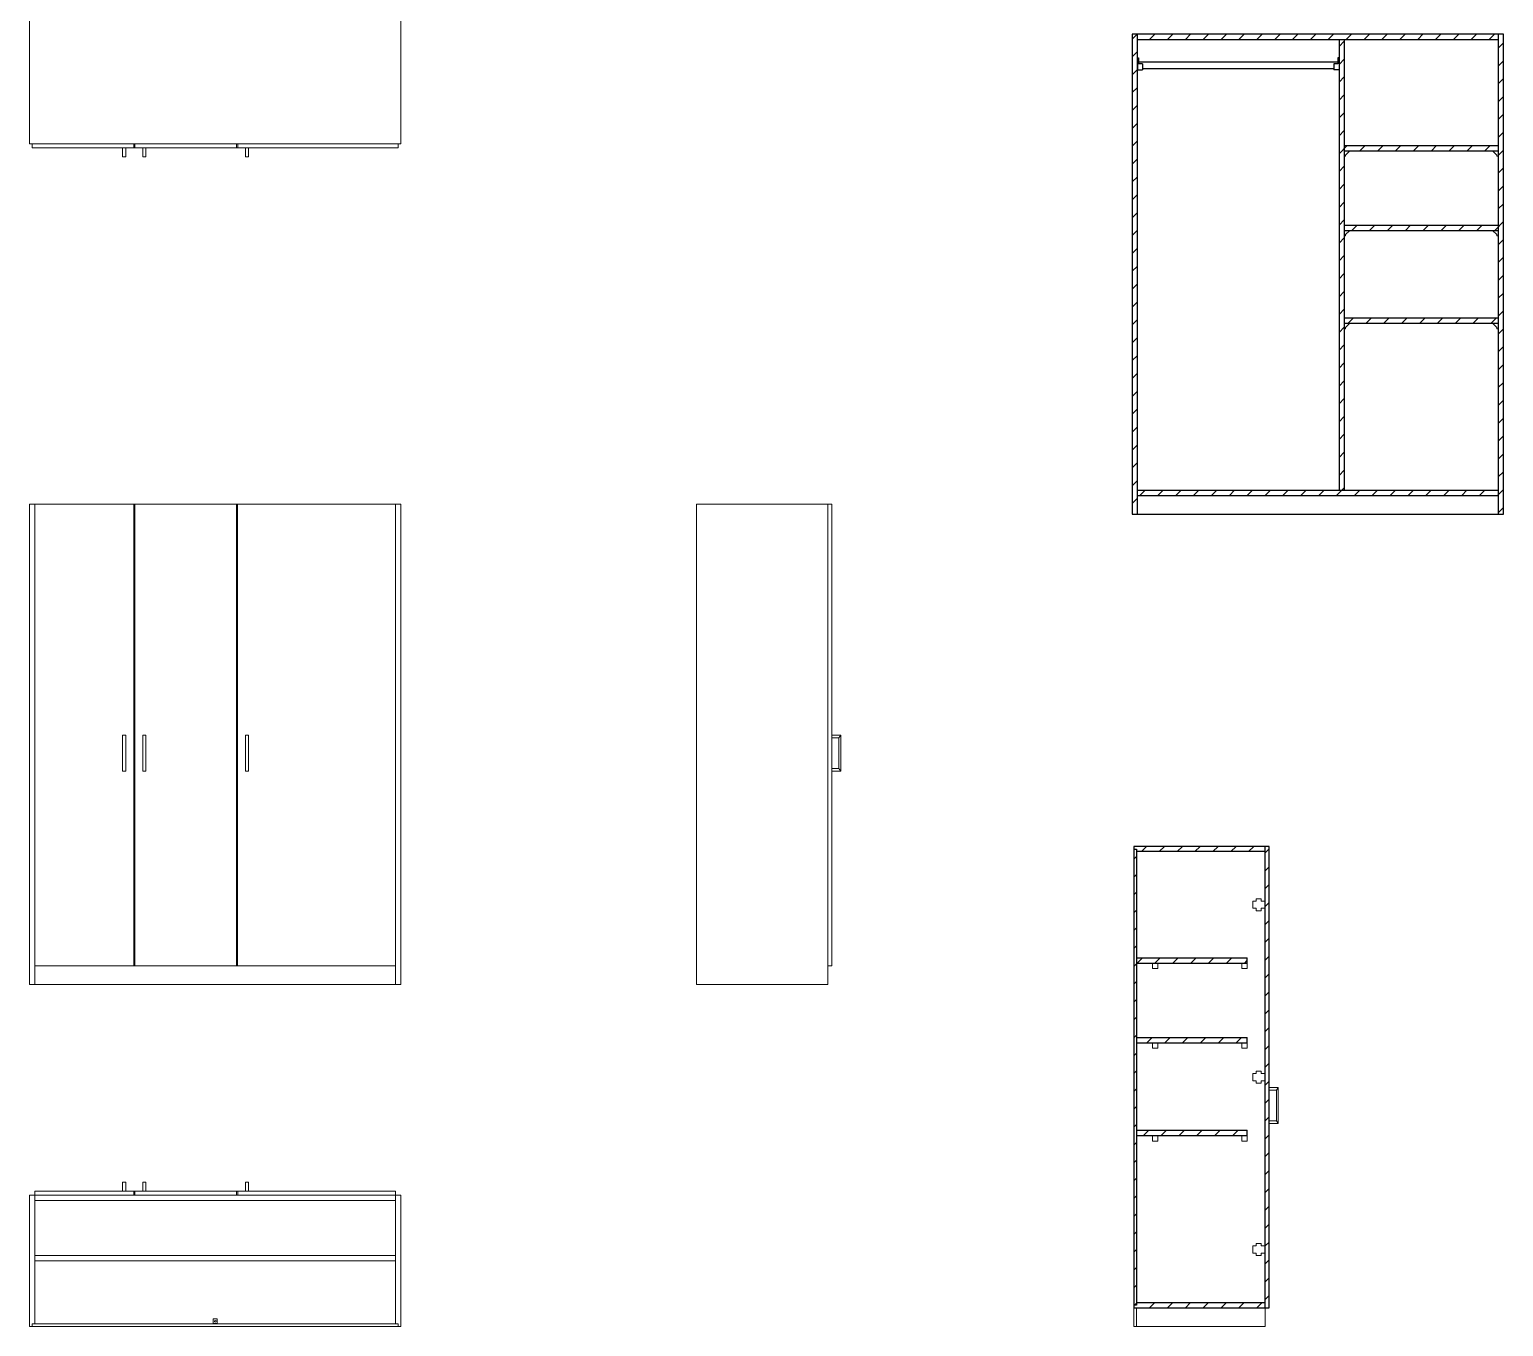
# Model space of a CAD drawing. Header units: millimetres. Extents: x -36975 to 25048, y -11091 to 9259.
# Drawn here: x -17406 to -11851, y 1899 to 6788 of the extents above; entities that cross this region are included whole.
import ezdxf

# ---------------------------------------------------------------- set-up
doc = ezdxf.new("R2010")
doc.units = ezdxf.units.MM
for name, color, linetype, lineweight in [('A-ELEV-MBE', 7, 'Continuous', 18), ('A-ELEV-MBE1', 7, 'Continuous', 18), ('A-SECT-MCUT', 7, 'Continuous', 25), ('A-SECT-MCUT1', 7, 'Continuous', 25)]:
    doc.layers.add(name, color=color, linetype=linetype, lineweight=lineweight)

msp = doc.modelspace()

# ---------------------------------------------------------------- hatches: boundary and pattern name
at = {"layer": 'A-SECT-MCUT'}
h = msp.add_hatch(dxfattribs=at)
h.set_pattern_fill('ANSI31', color=256, scale=15)
h.paths.add_polyline_path([(-13231.4, 6771), (-13251.4, 6771), (-13251.4, 4961), (-13231.4, 4961)])
h.paths.add_polyline_path([(-11871.4, 6771), (-13231.4, 6771), (-13231.4, 6751), (-11871.4, 6751)])
h.paths.add_polyline_path([(-11851.4, 6771), (-11871.4, 6771), (-11871.4, 6751), (-11871.4, 4961), (-11851.4, 4961)])
h.paths.add_polyline_path([(-11871.4, 6351), (-12451.4, 6351), (-12451.4, 6331), (-11871.4, 6331)])
h.paths.add_polyline_path([(-11871.4, 6051), (-12451.4, 6051), (-12451.4, 6031), (-11871.4, 6031)])
h.paths.add_polyline_path([(-11871.4, 5701), (-12451.4, 5701), (-12451.4, 5681), (-11871.4, 5681)])
h.paths.add_polyline_path([(-11871.4, 5051), (-13231.4, 5051), (-13231.4, 5031), (-11871.4, 5031)])
h.paths.add_polyline_path([(-12451.4, 6751), (-12471.4, 6751), (-12471.4, 5051), (-12451.4, 5051)])
h = msp.add_hatch(dxfattribs=at)
h.set_pattern_fill('ANSI31', color=256, scale=15)
h.paths.add_polyline_path([(-12817, 3289), (-13234.5, 3289), (-13234.5, 3269), (-12817, 3269)])
h.paths.add_polyline_path([(-12817, 2989), (-13234.5, 2989), (-13234.5, 2969), (-12817, 2969)])
h.paths.add_polyline_path([(-12817, 2639), (-13234.5, 2639), (-13234.5, 2619), (-12817, 2619)])
h.paths.add_polyline_path([(-12734.5, 3709), (-12749.5, 3709), (-12749.5, 1969), (-12734.5, 1969)])
h.paths.add_polyline_path([(-13234.5, 3689), (-13234.5, 3699), (-13244.5, 3699), (-13244.5, 1979), (-13234.5, 1979)])
h.paths.add_polyline_path([(-12749.5, 3709), (-13244.5, 3709), (-13244.5, 3699), (-13234.5, 3699), (-13234.5, 3689), (-12749.5, 3689)])
h.paths.add_polyline_path([(-12749.5, 1989), (-13234.5, 1989), (-13234.5, 1979), (-13244.5, 1979), (-13244.5, 1969), (-12749.5, 1969)])

# ---------------------------------------------------------------- linework, layer by layer
for p, q in [((-13231.4, 6681), (-13231.4, 6636.4)), ((-13231.4, 6681), (-13227.4, 6681)), ((-13227.4, 6681), (-13227.4, 6658.7)), ((-12475.4, 6681), (-12475.4, 6658.7)), ((-12471.4, 6681), (-12475.4, 6681)), ((-12471.4, 6681), (-12471.4, 6636.4)), ((-13231.4, 6636.4), (-13212.4, 6636.4)), ((-13212.4, 6658.7), (-13212.4, 6636.4)), ((-12490.4, 6658.7), (-12490.4, 6636.4)), ((-12471.4, 6636.4), (-12490.4, 6636.4))]:
    msp.add_line(p, q)
at = {"layer": 'A-ELEV-MBE'}
for p, q in [((-17396.5, 6356.5), (-17396.5, 6341.5)), ((-17055.5, 6341.5), (-17055.5, 6307.5)), ((-17043.5, 6341.5), (-17043.5, 6307.5)), ((-17013.5, 6341.5), (-17013.5, 6356.5)), ((-17008.9, 6341.5), (-17008.9, 6356.5)), ((-16979.5, 6341.5), (-16979.5, 6307.5)), ((-16967.5, 6341.5), (-16967.5, 6307.5)), ((-16625.9, 6341.5), (-16625.9, 6356.5)), ((-16621.9, 6341.5), (-16621.9, 6356.5)), ((-16592.5, 6341.5), (-16592.5, 6307.5)), ((-16580.5, 6341.5), (-16580.5, 6307.5)), ((-16016.9, 6356.5), (-16016.9, 6341.5)), ((-17055.5, 6307.5), (-17043.5, 6307.5)), ((-16979.5, 6307.5), (-16967.5, 6307.5)), ((-16592.5, 6307.5), (-16580.5, 6307.5)), ((-17386.5, 4998.4), (-17386.5, 3258.4)), ((-17013.5, 4998.4), (-17013.5, 3258.4)), ((-17009.5, 4998.4), (-17009.5, 3258.4)), ((-16626.5, 4998.4), (-16626.5, 3258.4)), ((-16622.5, 4998.4), (-16622.5, 3258.4)), ((-16026.5, 4998.4), (-16026.5, 3258.4)), ((-14397.8, 4998.4), (-14892.8, 4998.4)), ((-14892.8, 4998.4), (-14892.8, 3188.4)), ((-14397.8, 3188.4), (-14397.8, 4998.4)), ((-14382.8, 4998.4), (-14397.8, 4998.4)), ((-14382.8, 3258.4), (-14382.8, 4998.4)), ((-17043.5, 4128.4), (-17055.5, 4128.4)), ((-17055.5, 4128.4), (-17055.5, 3992.9)), ((-17043.5, 4128.4), (-17043.5, 3992.9)), ((-16967.5, 4128.4), (-16979.5, 4128.4)), ((-16979.5, 4128.4), (-16979.5, 3992.9)), ((-16967.5, 4128.4), (-16967.5, 3992.9)), ((-16580.5, 4128.4), (-16592.5, 4128.4)), ((-16592.5, 4128.4), (-16592.5, 3992.9)), ((-16580.5, 4128.4), (-16580.5, 3992.9)), ((-14382.8, 4128.4), (-14348.8, 4128.4)), ((-14382.8, 4118.4), (-14355.8, 4118.4)), ((-14348.8, 4128.4), (-14355.8, 4118.4)), ((-14355.8, 4118.4), (-14355.8, 4002.9)), ((-14348.8, 4128.4), (-14348.8, 3992.9)), ((-14355.8, 4002.9), (-14382.8, 4002.9)), ((-14355.8, 4002.9), (-14348.8, 3992.9)), ((-17043.5, 3992.9), (-17055.5, 3992.9)), ((-16967.5, 3992.9), (-16979.5, 3992.9)), ((-16580.5, 3992.9), (-16592.5, 3992.9)), ((-14348.8, 3992.9), (-14382.8, 3992.9)), ((-12796, 3475.5), (-12796, 3502.5)), ((-12783, 3502.5), (-12796, 3502.5)), ((-12765, 3511.5), (-12783, 3511.5)), ((-12783, 3502.5), (-12783, 3511.5)), ((-12765, 3502.5), (-12765, 3511.5)), ((-12765, 3502.5), (-12751, 3502.5)), ((-12749.5, 3511.5), (-12751, 3511.5)), ((-12751, 3502.5), (-12751, 3511.5)), ((-12783, 3475.5), (-12796, 3475.5)), ((-12783, 3475.5), (-12783, 3466.5)), ((-12765, 3466.5), (-12783, 3466.5)), ((-12765, 3466.5), (-12783, 3466.5)), ((-12765, 3475.5), (-12765, 3466.5)), ((-12765, 3475.5), (-12751, 3475.5)), ((-12751, 3466.5), (-12751, 3475.5)), ((-12751, 3474), (-12751, 3466.5)), ((-12749.5, 3466.5), (-12751, 3466.5)), ((-17386.5, 3258.4), (-16026.5, 3258.4)), ((-17386.5, 3258.4), (-17386.5, 3188.4)), ((-16026.5, 3258.4), (-16026.5, 3188.4)), ((-14397.8, 3258.4), (-14382.8, 3258.4)), ((-14892.8, 3188.4), (-14397.8, 3188.4)), ((-12796, 2825.5), (-12796, 2852.5)), ((-12783, 2852.5), (-12796, 2852.5)), ((-12765, 2861.5), (-12783, 2861.5)), ((-12783, 2852.5), (-12783, 2861.5)), ((-12765, 2852.5), (-12765, 2861.5)), ((-12765, 2852.5), (-12751, 2852.5)), ((-12749.5, 2861.5), (-12751, 2861.5)), ((-12751, 2852.5), (-12751, 2861.5)), ((-12783, 2825.5), (-12796, 2825.5)), ((-12783, 2825.5), (-12783, 2816.5)), ((-12765, 2816.5), (-12783, 2816.5)), ((-12765, 2816.5), (-12783, 2816.5)), ((-12765, 2825.5), (-12765, 2816.5)), ((-12765, 2825.5), (-12751, 2825.5)), ((-12751, 2816.5), (-12751, 2825.5)), ((-12751, 2824), (-12751, 2816.5)), ((-12749.5, 2816.5), (-12751, 2816.5)), ((-12734.5, 2799.8), (-12700.5, 2799.8)), ((-12734.5, 2789.8), (-12707.5, 2789.8)), ((-12700.5, 2799.8), (-12707.5, 2789.8)), ((-12707.5, 2789.8), (-12707.5, 2674.3)), ((-12700.5, 2799.8), (-12700.5, 2664.3)), ((-12707.5, 2674.3), (-12734.5, 2674.3)), ((-12707.5, 2674.3), (-12700.5, 2664.3)), ((-12700.5, 2664.3), (-12734.5, 2664.3)), ((-17386.5, 2394), (-17386.5, 2409)), ((-17055.5, 2409), (-17055.5, 2443)), ((-17055.5, 2443), (-17043.5, 2443)), ((-17043.5, 2409), (-17043.5, 2443)), ((-17013.5, 2409), (-17013.5, 2394)), ((-17008.9, 2409), (-17008.9, 2394)), ((-16979.5, 2409), (-16979.5, 2443)), ((-16979.5, 2443), (-16967.5, 2443)), ((-16967.5, 2409), (-16967.5, 2443)), ((-16625.9, 2409), (-16625.9, 2394)), ((-16621.9, 2409), (-16621.9, 2394)), ((-16592.5, 2409), (-16592.5, 2443)), ((-16592.5, 2443), (-16580.5, 2443)), ((-16580.5, 2409), (-16580.5, 2443)), ((-16026.5, 2394), (-16026.5, 2409)), ((-17386.5, 2166.5), (-16026.5, 2166.5)), ((-12796, 2175.7), (-12796, 2202.7)), ((-12783, 2202.7), (-12796, 2202.7)), ((-12783, 2175.7), (-12796, 2175.7)), ((-12765, 2211.7), (-12783, 2211.7)), ((-12783, 2202.7), (-12783, 2211.7)), ((-12783, 2175.7), (-12783, 2166.7)), ((-12765, 2166.7), (-12783, 2166.7)), ((-12765, 2166.7), (-12783, 2166.7)), ((-12765, 2202.7), (-12765, 2211.7)), ((-12765, 2202.7), (-12751, 2202.7)), ((-12765, 2175.7), (-12765, 2166.7)), ((-12765, 2175.7), (-12751, 2175.7)), ((-12749.5, 2211.7), (-12751, 2211.7)), ((-12751, 2202.7), (-12751, 2211.7)), ((-12751, 2166.7), (-12751, 2175.7)), ((-12751, 2174.2), (-12751, 2166.7)), ((-12749.5, 2166.7), (-12751, 2166.7)), ((-17386.5, 2146.5), (-16026.5, 2146.5)), ((-13244.5, 1969), (-13244.5, 1899)), ((-13234.5, 1969), (-13234.5, 1899)), ((-12749.5, 1899), (-12749.5, 1969)), ((-17396.5, 1899), (-17396.5, 1909)), ((-17396.5, 1909), (-17386.5, 1909)), ((-17386.5, 1909), (-17386.5, 1919)), ((-17386.5, 1909), (-16021.5, 1909)), ((-16713.9, 1927.9), (-16699, 1927.9)), ((-16713.9, 1909), (-16713.9, 1927.9)), ((-16713.9, 1911), (-16699, 1911)), ((-16713.9, 1909), (-16699, 1909)), ((-16699, 1909), (-16699, 1927.9)), ((-16026.5, 1909), (-16026.5, 1919)), ((-16016.5, 1909), (-16026.5, 1909)), ((-16016.5, 1899), (-16016.5, 1909)), ((-13244.5, 1899), (-12749.5, 1899))]:
    msp.add_line(p, q, dxfattribs=at)
for points in [[(-16006.5, 6356.5), (-16006.5, 6851.5), (-17406.5, 6851.5), (-17406.5, 6356.5)], [(-17406.5, 6356.5), (-16006.5, 6356.5)], [(-17396.5, 6341.5), (-16016.9, 6341.5)], [(-17406.5, 2394), (-16006.5, 2394)], [(-16006.5, 2394), (-16006.5, 1899), (-17406.5, 1899), (-17406.5, 2394)], [(-17386.5, 2409), (-16026.5, 2409)], [(-17386.5, 1919), (-17386.5, 2394)], [(-16026.5, 2394), (-16026.5, 1919)], [(-17386.5, 2374), (-16026.5, 2374)]]:
    msp.add_lwpolyline(points, dxfattribs=at)
for points in [[(-17406.5, 3188.4), (-16006.5, 3188.4), (-16006.5, 4998.4), (-17406.5, 4998.4)], [(-13154.5, 3269), (-13154.5, 3248), (-13174.5, 3248), (-13174.5, 3269)], [(-12817, 3269), (-12817, 3248), (-12837, 3248), (-12837, 3269)], [(-13154.5, 2969), (-13154.5, 2948), (-13174.5, 2948), (-13174.5, 2969)], [(-12817, 2969), (-12817, 2948), (-12837, 2948), (-12837, 2969)], [(-13154.5, 2619), (-13154.5, 2598), (-13174.5, 2598), (-13174.5, 2619)], [(-12817, 2619), (-12817, 2598), (-12837, 2598), (-12837, 2619)]]:
    msp.add_lwpolyline(points, close=True, dxfattribs=at)
msp.add_circle((-16706.5, 1918.9), 3, dxfattribs=at)
at = {"layer": 'A-ELEV-MBE1'}
for p, q in [((-12451.4, 6310), (-12446.4, 6310)), ((-12446.4, 6315), (-12430.4, 6331)), ((-12446.4, 6315), (-12446.4, 6310)), ((-11871.4, 6331), (-11892.4, 6331)), ((-11876.4, 6315), (-11892.4, 6331)), ((-11876.4, 6315), (-11876.4, 6310)), ((-11871.4, 6310), (-11876.4, 6310)), ((-11871.4, 6331), (-11871.4, 6310)), ((-12451.4, 6010), (-12446.4, 6010)), ((-12446.4, 6015), (-12430.4, 6031)), ((-12446.4, 6015), (-12446.4, 6010)), ((-11876.4, 6015), (-11892.4, 6031)), ((-11876.4, 6015), (-11876.4, 6010)), ((-11871.4, 6010), (-11876.4, 6010)), ((-12446.4, 5665), (-12430.4, 5681)), ((-11876.4, 5665), (-11892.4, 5681)), ((-12451.4, 5660), (-12446.4, 5660)), ((-12446.4, 5665), (-12446.4, 5660)), ((-11876.4, 5665), (-11876.4, 5660)), ((-11871.4, 5660), (-11876.4, 5660))]:
    msp.add_line(p, q, dxfattribs=at)
at = {"layer": 'A-SECT-MCUT'}
for p, q in [((-13231.4, 6751), (-11871.4, 6751)), ((-12471.4, 6751), (-12471.4, 5051)), ((-12451.4, 6751), (-12451.4, 5051)), ((-12475.4, 6665.4), (-13227.4, 6665.4)), ((-12490.4, 6640.4), (-13212.4, 6640.4)), ((-12451.4, 6351), (-11871.4, 6351)), ((-12451.4, 6331), (-11871.4, 6331)), ((-12451.4, 6051), (-11871.4, 6051)), ((-12451.4, 6031), (-11871.4, 6031)), ((-12451.4, 5701), (-11871.4, 5701)), ((-12451.4, 5681), (-11871.4, 5681)), ((-13231.4, 5051), (-11871.4, 5051)), ((-13231.4, 5031), (-11871.4, 5031)), ((-13231.4, 4961), (-11871.4, 4961)), ((-12734.5, 3709), (-13244.5, 3709)), ((-13244.5, 3709), (-13244.5, 1969)), ((-13244.5, 3699), (-13234.5, 3699)), ((-13234.5, 3699), (-13234.5, 3689)), ((-12749.5, 3689), (-13234.5, 3689)), ((-13234.5, 3689), (-13234.5, 1979)), ((-12749.5, 1969), (-12749.5, 3709)), ((-12734.5, 1969), (-12734.5, 3709)), ((-13234.5, 3289), (-12817, 3289)), ((-12817, 3269), (-12817, 3289)), ((-13234.5, 3269), (-12817, 3269)), ((-13234.5, 2989), (-12817, 2989)), ((-13234.5, 2969), (-12817, 2969)), ((-12817, 2969), (-12817, 2989)), ((-13234.5, 2639), (-12817, 2639)), ((-13234.5, 2619), (-12817, 2619)), ((-12817, 2619), (-12817, 2639)), ((-13234.5, 1979), (-13244.5, 1979)), ((-13244.5, 1969), (-12749.5, 1969)), ((-13234.5, 1989), (-12749.5, 1989)), ((-12749.5, 1969), (-12734.5, 1969))]:
    msp.add_line(p, q, dxfattribs=at)
msp.add_lwpolyline([(-11871.4, 6771), (-11871.4, 4961), (-11851.4, 4961), (-11851.4, 6771), (-13251.4, 6771), (-13251.4, 4961), (-13231.4, 4961), (-13231.4, 6771)], dxfattribs=at)
at = {"layer": 'A-SECT-MCUT1'}
for p, q in [((-13212.4, 6658.7), (-13227.4, 6658.7)), ((-12475.4, 6658.7), (-12490.4, 6658.7)), ((-12749.5, 3511.5), (-12749.5, 3511.5)), ((-12749.5, 2861.5), (-12749.5, 2861.5)), ((-12749.5, 2211.7), (-12749.5, 2211.7))]:
    msp.add_line(p, q, dxfattribs=at)

doc.saveas('drawing.dxf')
